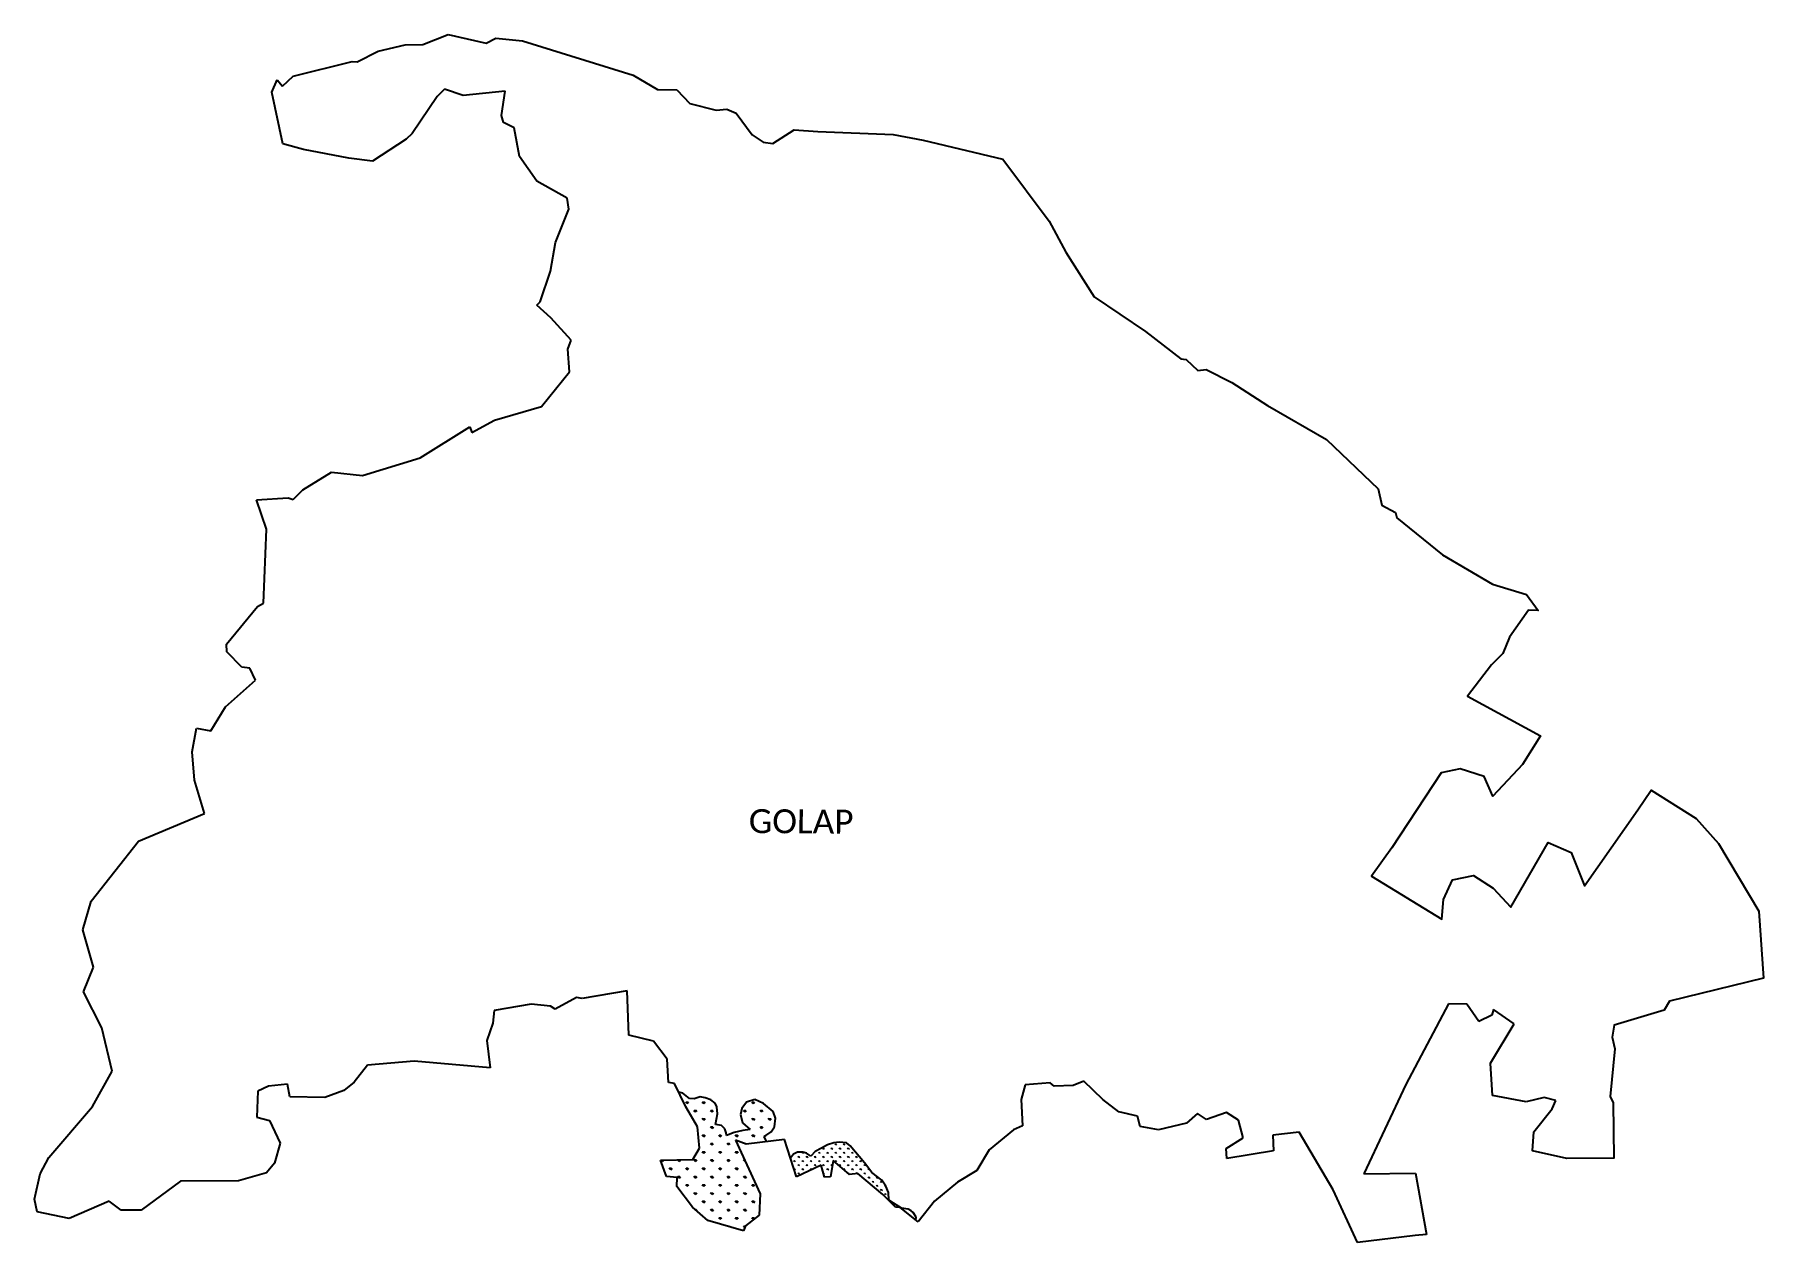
# Model space of a CAD drawing. Header units: metres. Extents: x 316643 to 324161, y 1868296 to 1873547.
import ezdxf

# ---------------------------------------------------------------- set-up
doc = ezdxf.new("R2010")
doc.units = ezdxf.units.M
for name, color, linetype in [('MANGROOVES', 112, 'Continuous'), ('village', 3, 'Continuous'), ('VILLAGE NAME', 250, 'Continuous')]:
    doc.layers.add(name, color=color, linetype=linetype)
doc.styles.get("Standard").update_dxf_attribs({"font": 'simplex.shx'})

msp = doc.modelspace()

# ---------------------------------------------------------------- linework, layer by layer
at = {"color": 3, "flags": 128}
msp.add_lwpolyline([(319436.7, 1873306.1), (319493.1, 1873247.9)], dxfattribs=at)
at = {"layer": 'MANGROOVES'}
for p, q in [((319461.7, 1868944), (319445.1, 1868948.3)), ((319490.6, 1868922), (319461.7, 1868944)), ((319511.1, 1868920.4), (319490.6, 1868922)), ((319537.4, 1868928.5), (319511.1, 1868920.4)), ((319560.1, 1868925.1), (319537.4, 1868928.5)), ((319583.4, 1868915.6), (319560.1, 1868925.1)), ((319602.4, 1868901.1), (319583.4, 1868915.6)), ((319609.5, 1868885.6), (319602.4, 1868901.1)), ((319612.9, 1868854.3), (319609.5, 1868885.6)), ((319719, 1868877.7), (319712.7, 1868851.3)), ((319738.7, 1868906), (319719, 1868877.7)), ((319774.7, 1868916.8), (319738.7, 1868906)), ((319812.5, 1868899.7), (319774.7, 1868916.8)), ((319855.5, 1868865.2), (319812.5, 1868899.7)), ((319604.4, 1868807.8), (319612.9, 1868854.3)), ((319630.6, 1868804), (319604.4, 1868807.8)), ((319644.9, 1868789.1), (319630.6, 1868804)), ((319712.7, 1868851.3), (319722.5, 1868816)), ((319722.5, 1868816), (319754.4, 1868787)), ((319846.6, 1868776.4), (319861.5, 1868797.6)), ((319865, 1868836.4), (319855.5, 1868865.2)), ((319861.5, 1868797.6), (319865, 1868836.4)), ((319651.3, 1868771.5), (319644.9, 1868789.1)), ((319651.6, 1868761), (319651.3, 1868771.5)), ((319685.9, 1868773.1), (319651.6, 1868761)), ((319723.7, 1868781.8), (319685.9, 1868773.1)), ((319754.4, 1868787), (319723.7, 1868781.8)), ((319815.5, 1868756.8), (319822.8, 1868760.8)), ((319826.8, 1868734.2), (319815.5, 1868756.8)), ((319822.8, 1868760.8), (319846.6, 1868776.4)), ((320119.6, 1868729.1), (320091.8, 1868719.8)), ((320141.8, 1868731.2), (320119.6, 1868729.1)), ((320174.2, 1868728.5), (320141.8, 1868731.2)), ((320190.6, 1868715.5), (320174.2, 1868728.5)), ((319944, 1868679.1), (319930.3, 1868661.8)), ((319960.9, 1868688), (319944, 1868679.1)), ((319984.7, 1868687.9), (319960.9, 1868688)), ((320000.6, 1868683.9), (319984.7, 1868687.9)), ((320018.4, 1868671.1), (320000.6, 1868683.9)), ((320037.7, 1868691.2), (320018.4, 1868671.1)), ((320065.8, 1868705.1), (320037.7, 1868691.2)), ((320091.8, 1868719.8), (320065.8, 1868705.1)), ((320251.8, 1868641.3), (320190.6, 1868715.5)), ((320284.3, 1868599.4), (320251.8, 1868641.3)), ((320328.3, 1868566.2), (320284.3, 1868599.4)), ((320345, 1868541), (320328.3, 1868566.2)), ((320356.4, 1868512.5), (320345, 1868541)), ((320358.6, 1868479.3), (320356.4, 1868512.5)), ((320379.1, 1868465.9), (320358.6, 1868479.3)), ((320412.6, 1868444), (320379.1, 1868465.9)), ((320441.6, 1868440.9), (320412.6, 1868444)), ((320454.7, 1868433.1), (320441.6, 1868440.9)), ((320463.9, 1868425.4), (320454.7, 1868433.1)), ((320477.5, 1868405.3), (320463.9, 1868425.4)), ((320476.2, 1868392.3), (320477.5, 1868405.3))]:
    msp.add_line(p, q, dxfattribs=at)
at = {"layer": 'MANGROOVES', "linetype": 'Continuous'}
for p, q in [((319449.6, 1868938.9), (319452.4, 1868941.7)), ((319481.6, 1868899.1), (319474.9, 1868905.8)), ((319481.6, 1868899.1), (319481.6, 1868908.6)), ((319481.6, 1868899.1), (319488.3, 1868905.8)), ((319553.4, 1868899.1), (319546.7, 1868905.8)), ((319553.4, 1868899.1), (319553.4, 1868908.6)), ((319553.4, 1868899.1), (319560.2, 1868905.8)), ((319769, 1868899.1), (319762.2, 1868905.8)), ((319769, 1868899.1), (319769, 1868908.6)), ((319769, 1868899.1), (319775.7, 1868905.8)), ((319517.5, 1868863.1), (319510.8, 1868869.9)), ((319517.5, 1868863.1), (319517.5, 1868872.7)), ((319517.5, 1868863.1), (319524.2, 1868869.9)), ((319553.4, 1868827.2), (319546.7, 1868834)), ((319553.4, 1868827.2), (319553.4, 1868836.7)), ((319553.4, 1868827.2), (319560.2, 1868834)), ((319589.4, 1868863.1), (319582.6, 1868869.9)), ((319589.4, 1868791.3), (319582.6, 1868798)), ((319589.4, 1868863.1), (319589.4, 1868872.7)), ((319589.4, 1868863.1), (319596.1, 1868869.9)), ((319589.4, 1868791.3), (319589.4, 1868800.8)), ((319589.4, 1868791.3), (319596.1, 1868798)), ((319733, 1868863.1), (319726.3, 1868869.9)), ((319733, 1868863.1), (319733, 1868872.7)), ((319733, 1868863.1), (319739.8, 1868869.9)), ((319769, 1868827.2), (319762.2, 1868834)), ((319769, 1868827.2), (319769, 1868836.7)), ((319769, 1868827.2), (319775.7, 1868834)), ((319804.9, 1868863.1), (319798.1, 1868869.9)), ((319804.9, 1868791.3), (319798.1, 1868798)), ((319804.9, 1868863.1), (319804.9, 1868872.7)), ((319804.9, 1868863.1), (319811.6, 1868869.9)), ((319804.9, 1868791.3), (319804.9, 1868800.8)), ((319804.9, 1868791.3), (319811.6, 1868798)), ((319840.8, 1868827.2), (319834.1, 1868834)), ((319840.8, 1868827.2), (319840.8, 1868836.7)), ((319840.8, 1868827.2), (319847.5, 1868834)), ((319553.4, 1868755.4), (319546.7, 1868762.1)), ((319553.4, 1868755.4), (319553.4, 1868764.9)), ((319553.4, 1868755.4), (319560.2, 1868762.1)), ((319589.4, 1868719.5), (319582.6, 1868726.2)), ((319589.4, 1868719.5), (319589.4, 1868729)), ((319589.4, 1868719.5), (319596.1, 1868726.2)), ((319625.3, 1868755.4), (319618.5, 1868762.1)), ((319625.3, 1868755.4), (319625.3, 1868764.9)), ((319625.3, 1868755.4), (319632, 1868762.1)), ((319661.2, 1868719.5), (319654.5, 1868726.2)), ((319661.2, 1868719.5), (319661.2, 1868729)), ((319661.2, 1868719.5), (319667.9, 1868726.2)), ((319697.1, 1868755.4), (319690.4, 1868762.1)), ((319697.1, 1868755.4), (319697.1, 1868764.9)), ((319697.1, 1868755.4), (319703.9, 1868762.1)), ((319733, 1868725.4), (319733, 1868729)), ((319737.4, 1868723.8), (319739.8, 1868726.2)), ((319769, 1868755.4), (319762.2, 1868762.1)), ((319769, 1868755.4), (319769, 1868764.9)), ((319769, 1868755.4), (319775.7, 1868762.1)), ((320128.2, 1868719.5), (320124.8, 1868722.8)), ((320128.2, 1868719.5), (320128.2, 1868724.2)), ((320128.2, 1868719.5), (320131.5, 1868722.8)), ((320164.1, 1868719.5), (320160.7, 1868722.8)), ((320164.1, 1868719.5), (320164.1, 1868724.2)), ((320164.1, 1868719.5), (320167.5, 1868722.8)), ((319373.8, 1868647.6), (319367.4, 1868654.1)), ((319373.8, 1868647.6), (319380.5, 1868654.3)), ((319373.8, 1868647.6), (319373.8, 1868654.2)), ((319445.7, 1868647.6), (319438.9, 1868654.3)), ((319445.7, 1868647.6), (319445.7, 1868655.3)), ((319445.7, 1868647.6), (319452.4, 1868654.3)), ((319517.5, 1868647.6), (319510.8, 1868654.3)), ((319517.5, 1868647.6), (319517.5, 1868657.1)), ((319517.5, 1868647.6), (319524.2, 1868654.3)), ((319553.4, 1868683.5), (319546.7, 1868690.3)), ((319553.4, 1868683.5), (319553.4, 1868693.1)), ((319553.4, 1868683.5), (319560.2, 1868690.3)), ((319589.4, 1868647.6), (319582.6, 1868654.3)), ((319589.4, 1868647.6), (319589.4, 1868657.1)), ((319589.4, 1868647.6), (319596.1, 1868654.3)), ((319625.3, 1868683.5), (319618.5, 1868690.3)), ((319625.3, 1868683.5), (319625.3, 1868693.1)), ((319625.3, 1868683.5), (319632, 1868690.3)), ((319661.2, 1868647.6), (319654.5, 1868654.3)), ((319661.2, 1868647.6), (319661.2, 1868657.1)), ((319661.2, 1868647.6), (319667.9, 1868654.3)), ((319697.1, 1868683.5), (319690.4, 1868690.3)), ((319697.1, 1868683.5), (319697.1, 1868693.1)), ((319697.1, 1868683.5), (319703.9, 1868690.3)), ((319733, 1868647.6), (319726.3, 1868654.3)), ((319733, 1868647.6), (319733, 1868650)), ((319733, 1868647.6), (319733.8, 1868648.4)), ((319948.6, 1868647.6), (319945.2, 1868651)), ((319948.6, 1868647.6), (319948.6, 1868652.4)), ((319948.6, 1868647.6), (319951.9, 1868651)), ((319966.5, 1868665.6), (319963.2, 1868668.9)), ((319966.5, 1868665.6), (319966.5, 1868670.3)), ((319966.5, 1868665.6), (319969.9, 1868668.9)), ((319984.5, 1868683.5), (319981.1, 1868686.9)), ((319984.5, 1868647.6), (319981.1, 1868651)), ((319984.5, 1868683.5), (319984.5, 1868687.9)), ((319984.5, 1868683.5), (319987.9, 1868686.9)), ((319984.5, 1868647.6), (319984.5, 1868652.4)), ((319984.5, 1868647.6), (319987.9, 1868651)), ((320002.4, 1868665.6), (319999.1, 1868668.9)), ((320002.4, 1868665.6), (320002.4, 1868670.3)), ((320002.4, 1868665.6), (320005.8, 1868668.9)), ((320020.4, 1868647.6), (320017, 1868651)), ((320020.4, 1868647.6), (320020.4, 1868652.4)), ((320020.4, 1868647.6), (320023.8, 1868651)), ((320038.4, 1868665.6), (320035, 1868668.9)), ((320038.4, 1868665.6), (320038.4, 1868670.3)), ((320038.4, 1868665.6), (320041.7, 1868668.9)), ((320056.3, 1868683.5), (320053, 1868686.9)), ((320056.3, 1868647.6), (320053, 1868651)), ((320056.3, 1868683.5), (320056.3, 1868688.3)), ((320056.3, 1868683.5), (320059.7, 1868686.9)), ((320056.3, 1868647.6), (320056.3, 1868652.4)), ((320056.3, 1868647.6), (320059.7, 1868651)), ((320074.3, 1868701.5), (320070.9, 1868704.9)), ((320074.3, 1868665.6), (320070.9, 1868668.9)), ((320074.3, 1868701.5), (320074.3, 1868706.3)), ((320074.3, 1868701.5), (320077.7, 1868704.9)), ((320074.3, 1868665.6), (320074.3, 1868670.3)), ((320074.3, 1868665.6), (320077.7, 1868668.9)), ((320092.2, 1868683.5), (320088.9, 1868686.9)), ((320092.2, 1868647.6), (320088.9, 1868651)), ((320092.2, 1868719.5), (320091.9, 1868719.8)), ((320092.2, 1868719.5), (320092.9, 1868720.1)), ((320092.2, 1868719.5), (320092.2, 1868719.9)), ((320092.2, 1868683.5), (320092.2, 1868688.3)), ((320092.2, 1868683.5), (320095.6, 1868686.9)), ((320092.2, 1868647.6), (320092.2, 1868652.4)), ((320092.2, 1868647.6), (320095.6, 1868651)), ((320110.2, 1868701.5), (320106.8, 1868704.9)), ((320110.2, 1868665.6), (320106.8, 1868668.9)), ((320110.2, 1868701.5), (320110.2, 1868706.3)), ((320110.2, 1868701.5), (320113.6, 1868704.9)), ((320110.2, 1868665.6), (320110.2, 1868670.3)), ((320110.2, 1868665.6), (320113.6, 1868668.9)), ((320128.2, 1868683.5), (320124.8, 1868686.9)), ((320128.2, 1868647.6), (320124.8, 1868651)), ((320128.2, 1868683.5), (320128.2, 1868688.3)), ((320128.2, 1868683.5), (320131.5, 1868686.9)), ((320128.2, 1868647.6), (320128.2, 1868652.4)), ((320128.2, 1868647.6), (320131.5, 1868651)), ((320146.1, 1868701.5), (320142.8, 1868704.9)), ((320146.1, 1868665.6), (320142.8, 1868668.9)), ((320146.1, 1868701.5), (320146.1, 1868706.3)), ((320146.1, 1868701.5), (320149.5, 1868704.9)), ((320146.1, 1868665.6), (320146.1, 1868670.3)), ((320146.1, 1868665.6), (320149.5, 1868668.9)), ((320164.1, 1868683.5), (320160.7, 1868686.9)), ((320164.1, 1868647.6), (320160.7, 1868651)), ((320164.1, 1868683.5), (320164.1, 1868688.3)), ((320164.1, 1868683.5), (320167.5, 1868686.9)), ((320164.1, 1868647.6), (320164.1, 1868652.4)), ((320164.1, 1868647.6), (320167.5, 1868651)), ((320182.1, 1868701.5), (320178.7, 1868704.9)), ((320182.1, 1868665.6), (320178.7, 1868668.9)), ((320182.1, 1868701.5), (320182.1, 1868706.3)), ((320182.1, 1868701.5), (320185.4, 1868704.9)), ((320182.1, 1868665.6), (320182.1, 1868670.3)), ((320182.1, 1868665.6), (320185.4, 1868668.9)), ((320200, 1868683.5), (320196.6, 1868686.9)), ((320200, 1868647.6), (320196.6, 1868651)), ((320200, 1868683.5), (320200, 1868688.3)), ((320200, 1868683.5), (320203.4, 1868686.9)), ((320200, 1868647.6), (320200, 1868652.4)), ((320200, 1868647.6), (320203.4, 1868651)), ((320218, 1868665.6), (320214.6, 1868668.9)), ((320218, 1868665.6), (320218, 1868670.3)), ((320218, 1868665.6), (320221.3, 1868668.9)), ((320235.9, 1868647.6), (320232.6, 1868651)), ((320235.9, 1868647.6), (320235.9, 1868652.4)), ((320235.9, 1868647.6), (320239.3, 1868651)), ((319409.7, 1868611.7), (319403, 1868618.4)), ((319409.7, 1868611.7), (319409.7, 1868621.2)), ((319409.7, 1868611.7), (319416.5, 1868618.4)), ((319445.7, 1868575.8), (319438.9, 1868582.5)), ((319445.7, 1868575.8), (319445.7, 1868585.3)), ((319445.7, 1868575.8), (319452.4, 1868582.5)), ((319481.6, 1868611.7), (319474.9, 1868618.4)), ((319481.6, 1868611.7), (319481.6, 1868621.2)), ((319481.6, 1868611.7), (319488.3, 1868618.4)), ((319517.5, 1868575.8), (319510.8, 1868582.5)), ((319517.5, 1868575.8), (319517.5, 1868585.3)), ((319517.5, 1868575.8), (319524.2, 1868582.5)), ((319553.4, 1868611.7), (319546.7, 1868618.4)), ((319553.4, 1868611.7), (319553.4, 1868621.2)), ((319553.4, 1868611.7), (319560.2, 1868618.4)), ((319589.4, 1868575.8), (319582.6, 1868582.5)), ((319589.4, 1868575.8), (319589.4, 1868585.3)), ((319589.4, 1868575.8), (319596.1, 1868582.5)), ((319625.3, 1868611.7), (319618.5, 1868618.4)), ((319625.3, 1868611.7), (319625.3, 1868621.2)), ((319625.3, 1868611.7), (319632, 1868618.4)), ((319661.2, 1868575.8), (319654.5, 1868582.5)), ((319661.2, 1868575.8), (319661.2, 1868585.3)), ((319661.2, 1868575.8), (319667.9, 1868582.5)), ((319697.1, 1868611.7), (319690.4, 1868618.4)), ((319697.1, 1868611.7), (319697.1, 1868621.2)), ((319697.1, 1868611.7), (319703.9, 1868618.4)), ((319733, 1868575.8), (319726.3, 1868582.5)), ((319733, 1868575.8), (319733, 1868585.3)), ((319733, 1868575.8), (319739.8, 1868582.5)), ((319948.6, 1868611.7), (319945.5, 1868614.8)), ((319948.6, 1868611.7), (319948.6, 1868616.5)), ((319948.6, 1868611.7), (319951.9, 1868615.1)), ((319966.5, 1868629.7), (319963.2, 1868633)), ((319966.5, 1868593.7), (319963.2, 1868597.1)), ((319966.5, 1868629.7), (319966.5, 1868634.4)), ((319966.5, 1868629.7), (319969.9, 1868633)), ((319966.5, 1868593.7), (319966.5, 1868598.5)), ((319966.5, 1868593.7), (319969.9, 1868597.1)), ((319984.5, 1868611.7), (319981.1, 1868615.1)), ((319984.5, 1868611.7), (319984.5, 1868616.5)), ((319984.5, 1868611.7), (319987.9, 1868615.1)), ((320002.4, 1868629.7), (319999.1, 1868633)), ((320002.4, 1868629.7), (320002.4, 1868634.4)), ((320002.4, 1868629.7), (320005.8, 1868633)), ((320020.4, 1868611.7), (320017, 1868615.1)), ((320020.4, 1868611.7), (320020.4, 1868616.5)), ((320020.4, 1868611.7), (320023.8, 1868615.1)), ((320038.4, 1868629.7), (320035, 1868633)), ((320038.4, 1868629.7), (320038.4, 1868634.4)), ((320038.4, 1868629.7), (320041.7, 1868633)), ((320074.3, 1868629.7), (320070.9, 1868633)), ((320074.3, 1868593.7), (320073.7, 1868594.3)), ((320074.3, 1868629.7), (320074.3, 1868634.4)), ((320074.3, 1868629.7), (320077.7, 1868633)), ((320074.3, 1868593.7), (320074.3, 1868598.5)), ((320074.3, 1868593.7), (320077.7, 1868597.1)), ((320092.2, 1868611.7), (320088.9, 1868615.1)), ((320092.2, 1868611.7), (320092.2, 1868616.5)), ((320092.2, 1868611.7), (320095.6, 1868615.1)), ((320092.2, 1868579.8), (320092.2, 1868580.5)), ((320110.2, 1868629.7), (320106.8, 1868633)), ((320106.9, 1868597.1), (320106.8, 1868597.1)), ((320110.2, 1868629.7), (320110.2, 1868634.4)), ((320110.2, 1868629.7), (320112.3, 1868631.8)), ((320146.1, 1868629.7), (320142.8, 1868633)), ((320146.1, 1868629.7), (320146.1, 1868634.4)), ((320146.1, 1868629.7), (320149.5, 1868633)), ((320164.1, 1868611.7), (320160.7, 1868615.1)), ((320164.1, 1868611.7), (320164.1, 1868616.5)), ((320164.1, 1868611.7), (320167.5, 1868615.1)), ((320182.1, 1868629.7), (320178.7, 1868633)), ((320182.1, 1868629.7), (320182.1, 1868634.4)), ((320182.1, 1868629.7), (320185.4, 1868633)), ((320182.1, 1868595.5), (320182.1, 1868598.5)), ((320183, 1868594.7), (320185.4, 1868597.1)), ((320200, 1868611.7), (320196.6, 1868615.1)), ((320200, 1868611.7), (320200, 1868616.5)), ((320200, 1868611.7), (320203.4, 1868615.1)), ((320218, 1868629.7), (320214.6, 1868633)), ((320216.9, 1868594.8), (320214.6, 1868597.1)), ((320218, 1868629.7), (320218, 1868634.4)), ((320218, 1868629.7), (320221.3, 1868633)), ((320218, 1868594.9), (320218, 1868598.5)), ((320219.3, 1868595), (320221.3, 1868597.1)), ((320235.9, 1868611.7), (320232.6, 1868615.1)), ((320235.9, 1868611.7), (320235.9, 1868616.5)), ((320235.9, 1868611.7), (320239.3, 1868615.1)), ((320253.9, 1868629.7), (320250.5, 1868633)), ((320253.9, 1868593.7), (320250.5, 1868597.1)), ((320253.9, 1868629.7), (320253.9, 1868634.4)), ((320253.9, 1868629.7), (320257.3, 1868633)), ((320253.9, 1868593.7), (320253.9, 1868598.5)), ((320253.9, 1868593.7), (320257.3, 1868597.1)), ((320271.9, 1868611.7), (320268.5, 1868615.1)), ((320271.9, 1868575.8), (320268.5, 1868579.1)), ((320271.9, 1868611.7), (320271.9, 1868615.4)), ((320271.9, 1868611.7), (320273.5, 1868613.3)), ((320271.9, 1868575.8), (320271.9, 1868580.5)), ((320271.9, 1868575.8), (320275.2, 1868579.1)), ((320289.8, 1868593.7), (320286.4, 1868597.1)), ((320289.8, 1868593.7), (320289.8, 1868595.2)), ((320289.8, 1868593.7), (320290.6, 1868594.6)), ((320307.8, 1868575.8), (320304.4, 1868579.1)), ((320307.8, 1868575.8), (320307.8, 1868580.5)), ((320307.8, 1868575.8), (320311.1, 1868579.1)), ((319481.6, 1868539.9), (319474.9, 1868546.6)), ((319481.6, 1868539.9), (319481.6, 1868549.4)), ((319481.6, 1868539.9), (319488.3, 1868546.6)), ((319517.5, 1868503.9), (319510.8, 1868510.7)), ((319517.5, 1868503.9), (319517.5, 1868513.5)), ((319517.5, 1868503.9), (319524.2, 1868510.7)), ((319553.4, 1868539.9), (319546.7, 1868546.6)), ((319553.4, 1868539.9), (319553.4, 1868549.4)), ((319553.4, 1868539.9), (319560.2, 1868546.6)), ((319589.4, 1868503.9), (319582.6, 1868510.7)), ((319589.4, 1868503.9), (319589.4, 1868513.5)), ((319589.4, 1868503.9), (319596.1, 1868510.7)), ((319625.3, 1868539.9), (319618.5, 1868546.6)), ((319625.3, 1868539.9), (319625.3, 1868549.4)), ((319625.3, 1868539.9), (319632, 1868546.6)), ((319661.2, 1868503.9), (319654.5, 1868510.7)), ((319661.2, 1868503.9), (319661.2, 1868513.5)), ((319661.2, 1868503.9), (319667.9, 1868510.7)), ((319697.1, 1868539.9), (319690.4, 1868546.6)), ((319697.1, 1868539.9), (319697.1, 1868549.4)), ((319697.1, 1868539.9), (319703.9, 1868546.6)), ((319733, 1868503.9), (319726.3, 1868510.7)), ((319733, 1868503.9), (319733, 1868513.5)), ((319733, 1868503.9), (319739.8, 1868510.7)), ((319769, 1868539.9), (319762.2, 1868546.6)), ((319769, 1868539.9), (319769, 1868549.4)), ((319769, 1868539.9), (319775.7, 1868546.6)), ((320289.8, 1868557.8), (320286.4, 1868561.2)), ((320289.8, 1868557.8), (320289.8, 1868562.6)), ((320289.8, 1868557.8), (320293.2, 1868561.2)), ((320307.8, 1868539.9), (320304.4, 1868543.2)), ((320307.8, 1868539.9), (320307.8, 1868544.6)), ((320307.8, 1868539.9), (320311.1, 1868543.2)), ((320325.7, 1868557.8), (320322.4, 1868561.2)), ((320325.7, 1868521.9), (320322.4, 1868525.3)), ((320325.7, 1868557.8), (320325.7, 1868562.6)), ((320325.7, 1868557.8), (320329.1, 1868561.2)), ((320325.7, 1868521.9), (320325.7, 1868526.7)), ((320325.7, 1868521.9), (320329.1, 1868525.3)), ((320343.7, 1868539.9), (320340.3, 1868543.2)), ((320343.7, 1868503.9), (320340.3, 1868507.3)), ((320343.7, 1868539.9), (320343.7, 1868543)), ((320343.7, 1868539.9), (320345, 1868541.1)), ((320343.7, 1868503.9), (320343.7, 1868508.7)), ((320343.7, 1868503.9), (320347.1, 1868507.3)), ((319486, 1868472.4), (319488.3, 1868474.7)), ((319517.5, 1868436.8), (319517.5, 1868441.6)), ((319520, 1868434.6), (319524.2, 1868438.8)), ((319553.4, 1868468), (319546.7, 1868474.7)), ((319553.4, 1868468), (319553.4, 1868477.5)), ((319553.4, 1868468), (319560.2, 1868474.7)), ((319589.4, 1868432.1), (319582.6, 1868438.8)), ((319589.4, 1868432.1), (319589.4, 1868441.6)), ((319589.4, 1868432.1), (319596.1, 1868438.8)), ((319625.3, 1868468), (319618.5, 1868474.7)), ((319625.3, 1868468), (319625.3, 1868477.5)), ((319625.3, 1868468), (319632, 1868474.7)), ((319661.2, 1868432.1), (319654.5, 1868438.8)), ((319661.2, 1868432.1), (319661.2, 1868441.6)), ((319661.2, 1868432.1), (319667.9, 1868438.8)), ((319697.1, 1868468), (319690.4, 1868474.7)), ((319697.1, 1868468), (319697.1, 1868477.5)), ((319697.1, 1868468), (319703.9, 1868474.7)), ((319733, 1868432.1), (319726.3, 1868438.8)), ((319733, 1868432.1), (319733, 1868441.6)), ((319733, 1868432.1), (319739.8, 1868438.8)), ((319769, 1868468), (319762.2, 1868474.7)), ((319769, 1868468), (319769, 1868477.5)), ((319769, 1868468), (319775.7, 1868474.7)), ((320397.6, 1868450), (320394.2, 1868453.4)), ((320397.6, 1868450), (320397.6, 1868453.8)), ((320397.6, 1868450), (320399.8, 1868452.3)), ((319553.4, 1868405.6), (319553.4, 1868405.7)), ((319558.5, 1868401.2), (319560.2, 1868402.9)), ((319625.3, 1868396.2), (319618.5, 1868402.9)), ((319625.3, 1868396.2), (319625.3, 1868405.7)), ((319625.3, 1868396.2), (319632, 1868402.9)), ((319654.8, 1868366.6), (319654.5, 1868367)), ((319661.2, 1868364.8), (319661.2, 1868369.8)), ((319664.7, 1868363.8), (319667.9, 1868367)), ((319697.1, 1868396.2), (319690.4, 1868402.9)), ((319697.1, 1868396.2), (319697.1, 1868405.7)), ((319697.1, 1868396.2), (319703.9, 1868402.9)), ((319731.8, 1868361.4), (319726.3, 1868367)), ((319733, 1868364.6), (319733, 1868369.8)), ((319769, 1868396.2), (319762.2, 1868402.9)), ((319769, 1868396.2), (319769, 1868405.7)), ((319769, 1868396.2), (319775.7, 1868402.9))]:
    msp.add_line(p, q, dxfattribs=at)
at = {"layer": 'village', "color": 3}
for p, q in [((318331.3, 1873503.1), (318441.6, 1873546.8)), ((318441.6, 1873546.8), (318606.5, 1873509.1)), ((318045.5, 1873429), (318137.9, 1873475.1)), ((318137.9, 1873475.1), (318254.7, 1873501.7)), ((318254.7, 1873501.7), (318331.3, 1873503.1)), ((318606.5, 1873509.1), (318649, 1873530.6)), ((318649, 1873530.6), (318765.8, 1873520)), ((318765.8, 1873520), (319245.7, 1873369.9)), ((317767.7, 1873365.8), (318024.8, 1873430.2)), ((318024.8, 1873430.2), (318045.5, 1873429)), ((317674.6, 1873296.9), (317697.8, 1873350.2)), ((317697.8, 1873350.2), (317722.2, 1873322.1)), ((317722.2, 1873322.1), (317767.7, 1873365.8)), ((318426.5, 1873309.6), (318394.6, 1873278)), ((318507.8, 1873282), (318426.5, 1873309.6)), ((319245.7, 1873369.9), (319352.6, 1873308.5)), ((319352.6, 1873308.5), (319436.7, 1873306.1)), ((317722.4, 1873072.5), (317674.6, 1873296.9)), ((318394.6, 1873278), (318285.9, 1873117.1)), ((318689.8, 1873300.4), (318507.8, 1873282)), ((318673.3, 1873195), (318689.8, 1873300.4)), ((318683.2, 1873165.1), (318673.3, 1873195)), ((318728.6, 1873140.8), (318683.2, 1873165.1)), ((318259.3, 1873092.5), (318112.9, 1872996.6)), ((318285.9, 1873117.1), (318259.3, 1873092.5)), ((318752.4, 1873017.4), (318728.6, 1873140.8)), ((317812.6, 1873047.8), (317722.4, 1873072.5)), ((318010.4, 1873009.5), (317812.6, 1873047.8)), ((318112.9, 1872996.6), (318010.4, 1873009.5)), ((318827.8, 1872909.1), (318752.4, 1873017.4)), ((318959.6, 1872835.5), (318827.8, 1872909.1)), ((318909.2, 1872643.6), (318966.5, 1872788.2)), ((318966.5, 1872788.2), (318959.6, 1872835.5)), ((318886.7, 1872517.8), (318909.2, 1872643.6)), ((318842.2, 1872385.6), (318886.7, 1872517.8)), ((318827.5, 1872371.1), (318842.2, 1872385.6)), ((318887.8, 1872315.6), (318827.5, 1872371.1)), ((318976.7, 1872218.6), (318887.8, 1872315.6)), ((318962, 1872178.6), (318976.7, 1872218.6)), ((318969.7, 1872080.1), (318962, 1872178.6)), ((318847.5, 1871929.4), (318969.7, 1872080.1)), ((318644.1, 1871870.4), (318847.5, 1871929.4)), ((318319.6, 1871706.6), (318535.6, 1871840.8)), ((318535.6, 1871840.8), (318545.4, 1871816.7)), ((318545.4, 1871816.7), (318644.1, 1871870.4)), ((318069.6, 1871630.4), (318319.6, 1871706.6)), ((317810.2, 1871567.3), (317934.5, 1871644.1)), ((317934.5, 1871644.1), (318069.6, 1871630.4)), ((317608.4, 1871524.5), (317746.3, 1871532.3)), ((317652.3, 1871396.8), (317608.4, 1871524.5)), ((317746.3, 1871532.3), (317767.5, 1871525.5)), ((317767.5, 1871525.5), (317810.2, 1871567.3)), ((317638.7, 1871074.9), (317652.3, 1871396.8)), ((317477.4, 1870897.2), (317613.1, 1871060.6)), ((317613.1, 1871060.6), (317638.7, 1871074.9)), ((317478.8, 1870863.3), (317477.4, 1870897.2)), ((317544.8, 1870796.1), (317478.8, 1870863.3)), ((317579.4, 1870793), (317544.8, 1870796.1)), ((317604.1, 1870740.1), (317579.4, 1870793)), ((317473.6, 1870624.1), (317604.1, 1870740.1)), ((317410.1, 1870520), (317473.6, 1870624.1)), ((317328.8, 1870428.9), (317348.2, 1870531.9)), ((317348.2, 1870531.9), (317410.1, 1870520)), ((317338.4, 1870305.2), (317328.8, 1870428.9)), ((317381.7, 1870161), (317338.4, 1870305.2)), ((317095.9, 1870039.8), (317381.7, 1870161)), ((316889.7, 1869779.6), (317095.9, 1870039.8)), ((316852.9, 1869655.2), (316889.7, 1869779.6)), ((316899, 1869493), (316852.9, 1869655.2)), ((316856.8, 1869385.3), (316899, 1869493)), ((316936, 1869228.4), (316856.8, 1869385.3)), ((318803.4, 1869331.2), (318641.6, 1869303.4)), ((318887.5, 1869323.1), (318803.4, 1869331.2)), ((318999.9, 1869360.5), (318907.3, 1869309.2)), ((319024.1, 1869355.7), (318999.9, 1869360.5)), ((319220.9, 1869389.8), (319024.1, 1869355.7)), ((319227.6, 1869196.7), (319220.9, 1869389.8)), ((322791.1, 1869333.1), (322605.7, 1868982.9)), ((322871.3, 1869331.4), (322791.1, 1869333.1)), ((322923.7, 1869256.3), (322871.3, 1869331.4)), ((318641.6, 1869303.4), (318636.8, 1869248.6)), ((318907.3, 1869309.2), (318887.5, 1869323.1)), ((322979.7, 1869284.4), (322923.7, 1869256.3)), ((322987, 1869308.2), (322979.7, 1869284.4)), ((323077.2, 1869245.7), (322987, 1869308.2)), ((316981.2, 1869040.7), (316936, 1869228.4)), ((318636.8, 1869248.6), (318610.2, 1869173.2)), ((319334.7, 1869170.9), (319227.6, 1869196.7)), ((322974.6, 1869075.6), (323077.2, 1869245.7)), ((318610.2, 1869173.2), (318624.9, 1869055.3)), ((319394.4, 1869092.2), (319334.7, 1869170.9)), ((316894.9, 1868887.2), (316981.2, 1869040.7)), ((318090.8, 1869065.8), (318032.7, 1868991.8)), ((318294, 1869084.5), (318090.8, 1869065.8)), ((318624.9, 1869055.3), (318294, 1869084.5)), ((319399.6, 1868991.7), (319394.4, 1869092.2)), ((322982.8, 1868934.6), (322974.6, 1869075.6)), ((317613.6, 1868953.5), (317609.8, 1868840)), ((317661.2, 1868975.2), (317613.6, 1868953.5)), ((317743.5, 1868983.1), (317661.2, 1868975.2)), ((317753.3, 1868929), (317743.5, 1868983.1)), ((317988.7, 1868956.6), (317905.6, 1868926.4)), ((318032.7, 1868991.8), (317988.7, 1868956.6)), ((319426.7, 1868986.2), (319399.6, 1868991.7)), ((319475.3, 1868885.9), (319426.7, 1868986.2)), ((320950.3, 1868981.5), (320933.1, 1868916.9)), ((321059.2, 1868989.8), (320950.3, 1868981.5)), ((321076.9, 1868975.1), (321059.2, 1868989.8)), ((321159.1, 1868978.5), (321076.9, 1868975.1)), ((321206.4, 1868997.1), (321159.1, 1868978.5)), ((321288, 1868917), (321206.4, 1868997.1)), ((322605.7, 1868982.9), (322423.5, 1868594.1)), ((316705.4, 1868665.4), (316894.9, 1868887.2)), ((317905.6, 1868926.4), (317753.3, 1868929)), ((319526, 1868798.2), (319475.3, 1868885.9)), ((320933.1, 1868916.9), (320939, 1868802.3)), ((321358.9, 1868863.4), (321288, 1868917)), ((323129.5, 1868907.6), (322982.8, 1868934.6)), ((323208.3, 1868926.1), (323129.5, 1868907.6)), ((323163.2, 1868777.2), (323241.9, 1868876)), ((323259.1, 1868913.1), (323208.3, 1868926.1)), ((323241.9, 1868876), (323259.1, 1868913.1)), ((317609.8, 1868840), (317665.7, 1868826.2)), ((317665.7, 1868826.2), (317711.2, 1868727.9)), ((319534.9, 1868705.2), (319526, 1868798.2)), ((320939, 1868802.3), (320900.2, 1868784.6)), ((321439.1, 1868844.3), (321358.9, 1868863.4)), ((321450.5, 1868800.3), (321439.1, 1868844.3)), ((321530.3, 1868785.8), (321450.5, 1868800.3)), ((321653.1, 1868813.6), (321530.3, 1868785.8)), ((321700.8, 1868856.3), (321653.1, 1868813.6)), ((321739.3, 1868830.3), (321700.8, 1868856.3)), ((321827, 1868860.8), (321739.3, 1868830.3)), ((321878.5, 1868827.8), (321827, 1868860.8)), ((321899.1, 1868751), (321878.5, 1868827.8)), ((317711.2, 1868727.9), (317687.3, 1868640.9)), ((319737.9, 1868723.6), (319690.9, 1868740.8)), ((319690.9, 1868740.8), (319799.1, 1868507.5)), ((319903.9, 1868743.3), (319737.9, 1868723.6)), ((319956.5, 1868580.8), (319903.9, 1868743.3)), ((320900.2, 1868784.6), (320794.9, 1868698.1)), ((321825.3, 1868704.6), (321899.1, 1868751)), ((322143, 1868775.5), (322028.2, 1868762.6)), ((322028.2, 1868762.6), (322030.6, 1868693.8)), ((322290.6, 1868524.9), (322143, 1868775.5)), ((316668.1, 1868594), (316705.4, 1868665.4)), ((319364.9, 1868654), (319505.5, 1868656.3)), ((319391.7, 1868581.7), (319364.9, 1868654)), ((319505.5, 1868656.3), (319534.9, 1868705.2)), ((320115.6, 1868652.5), (320104.3, 1868580.4)), ((320186.9, 1868591.4), (320115.6, 1868652.5)), ((320794.9, 1868698.1), (320740.6, 1868608.9)), ((321827.6, 1868661), (321825.3, 1868704.6)), ((322030.6, 1868693.8), (321827.6, 1868661)), ((316643.5, 1868483.3), (316668.1, 1868594)), ((317652.6, 1868598.2), (317529.8, 1868563.9)), ((317687.3, 1868640.9), (317652.6, 1868598.2)), ((319438.1, 1868577.9), (319391.7, 1868581.7)), ((319436.2, 1868538.2), (319438.1, 1868577.9)), ((320064.1, 1868631.2), (319956.5, 1868580.8)), ((320077.7, 1868578.9), (320064.1, 1868631.2)), ((320104.3, 1868580.4), (320077.7, 1868578.9)), ((320223.2, 1868595.5), (320186.9, 1868591.4)), ((320331.7, 1868503.7), (320223.2, 1868595.5)), ((320740.6, 1868608.9), (320656.6, 1868557.3)), ((322423.5, 1868594.1), (322648.4, 1868597.4)), ((322648.4, 1868597.4), (322696.5, 1868330.9)), ((317278.5, 1868562.3), (317107, 1868436.6)), ((317529.8, 1868563.9), (317278.5, 1868562.3)), ((319504.1, 1868448.4), (319436.2, 1868538.2)), ((319799.1, 1868507.5), (319794.4, 1868414.2)), ((320386.6, 1868449.6), (320331.7, 1868503.7)), ((320656.6, 1868557.3), (320556.5, 1868475.5)), ((322396.3, 1868295.8), (322290.6, 1868524.9)), ((316654.8, 1868428.4), (316643.5, 1868483.3)), ((316793.7, 1868399.2), (316654.8, 1868428.4)), ((316967.6, 1868475.1), (316793.7, 1868399.2)), ((317020, 1868435.3), (316967.6, 1868475.1)), ((317107, 1868436.6), (317020, 1868435.3)), ((319570.6, 1868390.7), (319504.1, 1868448.4)), ((320407.5, 1868448.2), (320386.6, 1868449.6)), ((320485.3, 1868385), (320407.5, 1868448.2)), ((320556.5, 1868475.5), (320485.3, 1868385)), ((319726, 1868346.3), (319570.6, 1868390.7)), ((319734.5, 1868368.4), (319726, 1868346.3)), ((319794.4, 1868414.2), (319734.5, 1868368.4)), ((322646.5, 1868326.5), (322396.3, 1868295.8)), ((322696.5, 1868330.9), (322646.5, 1868326.5))]:
    msp.add_line(p, q, dxfattribs=at)
msp.add_polyline3d([(319493.1, 1873247.9, 0), (319607.9, 1873218.4, 0), (319653, 1873223, 0), (319694.7, 1873205.3, 0), (319764.1, 1873111.5, 0), (319811.6, 1873079.5, 0), (319853.2, 1873074, 0), (319946.4, 1873132.2, 0), (320049.4, 1873125.1, 0), (320376.3, 1873111.7, 0), (320507.2, 1873088.1, 0), (320853.8, 1873005.3, 0), (321054.7, 1872735.6, 0), (321128.2, 1872600.2, 0), (321251.1, 1872406.1, 0), (321474.5, 1872256.2, 0), (321627.9, 1872136.6, 0), (321650.7, 1872134, 0), (321701.3, 1872086.9, 0), (321738.4, 1872090.9, 0), (321849, 1872034.6, 0), (322004.3, 1871934.5, 0), (322261, 1871786, 0), (322485.2, 1871572.3, 0), (322501.1, 1871501.3, 0), (322561.3, 1871468.6, 0), (322566.6, 1871446.4, 0), (322766.1, 1871284.7, 0), (322982.6, 1871157.8, 0), (323130.5, 1871112.5, 0), (323182.3, 1871043.5, 0), (323140.2, 1871044.8, 0), (323057.1, 1870927.4, 0), (323028, 1870856.7, 0), (322978.7, 1870806.1, 0), (322875, 1870671.1, 0), (323191.6, 1870498.4, 0), (323113, 1870372.9, 0), (322985.1, 1870235.4, 0), (322946.9, 1870321.4, 0), (322842.3, 1870354.9, 0), (322760.1, 1870337.7, 0), (322544.6, 1870010.7, 0), (322456.8, 1869888.3, 0), (322762.5, 1869700.7, 0), (322769.8, 1869786, 0), (322808.9, 1869871.5, 0), (322900.9, 1869890.8, 0), (322986.5, 1869835.8, 0), (323063.3, 1869753.2, 0), (323225.8, 1870035, 0), (323325.8, 1869990.7, 0), (323383, 1869846.1, 0), (323615.4, 1870176, 0), (323672.3, 1870262.2, 0), (323869.2, 1870138.1, 0), (323965.7, 1870029.4, 0), (324140.8, 1869736.6, 0), (324161.1, 1869444.1, 0), (323752.2, 1869345.1, 0), (323730.2, 1869305.2, 0), (323511.8, 1869240.3, 0), (323502.9, 1869187.9, 0), (323514.5, 1869137.2, 0), (323494.9, 1868930.1, 0), (323507.3, 1868902.5, 0), (323511.3, 1868662.1, 0), (323305.8, 1868661.1, 0), (323156.5, 1868693.8, 0), (323163.2, 1868777.2, 0)], dxfattribs=at)

# ---------------------------------------------------------------- texts
at = {"layer": 'VILLAGE NAME', "insert": (319749.3, 1870179.5), "char_height": 104.042, "attachment_point": 1, "rotation": 359.67619}
msp.add_mtext_dynamic_manual_height_columns('{\\fCalibri|b0|i0|c0|p34;GOLAP}', width=1260.634, gutter_width=520.2, heights=[0], dxfattribs=at)

doc.saveas('drawing.dxf')
